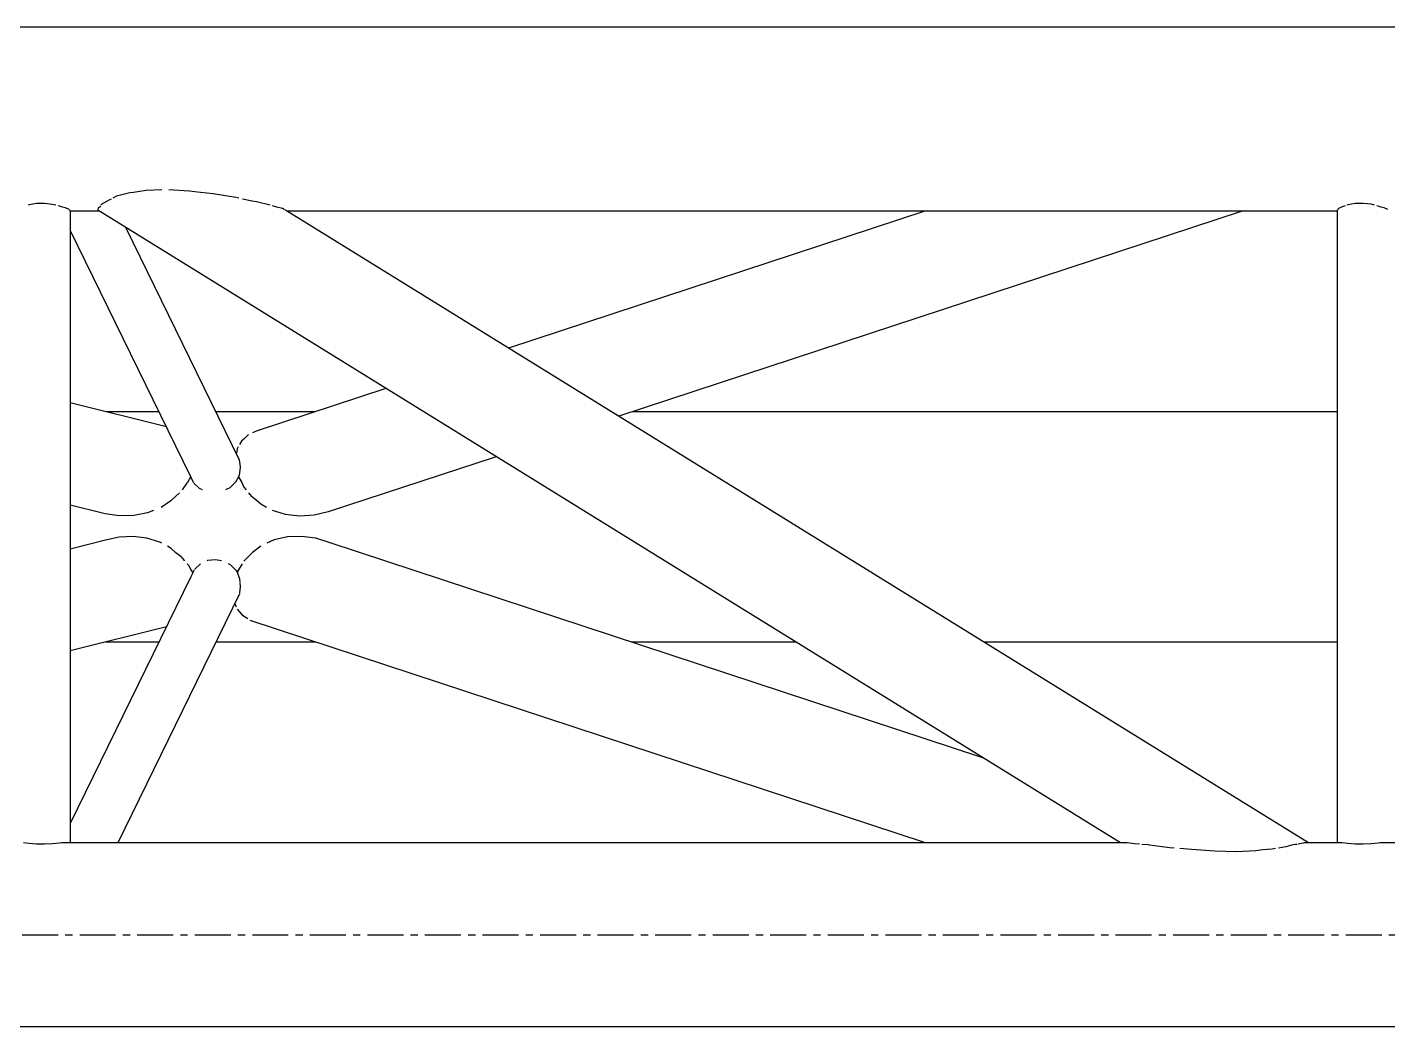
# Model space of a CAD drawing. Header units: millimetres. Extents: x 5143 to 30813, y 232 to 21408.
# Drawn here: x 10963.2 to 11263.5, y 15630 to 15850.6 of the extents above; entities that cross this region are included whole.
import ezdxf

# ---------------------------------------------------------------- set-up
doc = ezdxf.new("R2010")
doc.units = ezdxf.units.MM
doc.header["$LTSCALE"] = 0.25
doc.linetypes.add('CENTER', pattern=[50.8, 31.75, -6.35, 6.35, -6.35])
doc.linetypes.add('XKITLINE00', pattern=[0])

msp = doc.modelspace()

# ---------------------------------------------------------------- linework, layer by layer
at = {"color": 8, "linetype": 'XKITLINE00'}
for p, q in [((11718.61, 15850.57), (10454.11, 15850.57)), ((10985.9, 15813.99), (10982.94, 15813.26)), ((10986.69, 15814.07), (10985.9, 15813.99)), ((10989.5, 15814.55), (10986.69, 15814.07)), ((10992.93, 15814.67), (10989.5, 15814.55)), ((10998.96, 15814.41), (10994.5, 15814.67)), ((11001.46, 15814.07), (10998.96, 15814.41)), ((11004.22, 15813.79), (11001.46, 15814.07)), ((11009.26, 15812.98), (11004.22, 15813.79)), ((10963.68, 15811.4), (10963.41, 15811.3)), ((10965.27, 15811.64), (10963.68, 15811.4)), ((10967.03, 15811.67), (10965.27, 15811.64)), ((10968.79, 15811.48), (10967.03, 15811.67)), ((10969.53, 15811.3), (10968.79, 15811.48)), ((10970.38, 15811.1), (10970.07, 15811.17)), ((10970.98, 15810.84), (10970.38, 15811.1)), ((10971.64, 15810.68), (10970.98, 15810.84)), ((10972.45, 15810.33), (10971.64, 15810.68)), ((10978.86, 15810.68), (10978.81, 15810.35)), ((10979.21, 15810.84), (10978.86, 15810.68)), ((10979.38, 15811.17), (10979.21, 15810.84)), ((10979.51, 15811.45), (10979.44, 15811.3)), ((10980.9, 15812.18), (10979.51, 15811.45)), ((10980.97, 15812.28), (10980.9, 15812.18)), ((10981.73, 15812.65), (10980.97, 15812.28)), ((10982.94, 15813.26), (10982.09, 15812.84)), ((11009.9, 15812.84), (11009.26, 15812.98)), ((11012.83, 15812.18), (11010.72, 15812.65)), ((11013.84, 15812.01), (11012.83, 15812.18)), ((11016.81, 15811.3), (11013.84, 15812.01)), ((11018.32, 15810.84), (11017.33, 15811.18)), ((11019.56, 15810.53), (11018.32, 15810.84)), ((11252.6, 15810.59), (11252.41, 15810.35)), ((11253.23, 15810.84), (11252.6, 15810.59)), ((11253.41, 15810.96), (11253.23, 15810.84)), ((11254.02, 15811.17), (11253.41, 15810.96)), ((11254.67, 15811.4), (11254.39, 15811.3)), ((11256.26, 15811.64), (11254.67, 15811.4)), ((11258.02, 15811.67), (11256.26, 15811.64)), ((11259.78, 15811.49), (11258.02, 15811.67)), ((11260.53, 15811.3), (11259.78, 15811.49)), ((11261.37, 15811.1), (11261.06, 15811.17)), ((11261.97, 15810.84), (11261.37, 15811.1)), ((11262.63, 15810.68), (11261.97, 15810.84)), ((11263.44, 15810.33), (11262.63, 15810.68)), ((10972.49, 15810.27), (10972.63, 15810.09)), ((10972.73, 15810.06), (10972.63, 15810.09)), ((10972.73, 15810.06), (10972.73, 15670.57)), ((10979.1, 15809.97), (10972.73, 15809.97)), ((10978.8, 15810.27), (10978.79, 15810.17)), ((11204.46, 15670.57), (10978.79, 15810.17)), ((11019.9, 15810.35), (11019.56, 15810.53)), ((11020.39, 15810.09), (11020.04, 15810.27)), ((11020.44, 15810.07), (11020.39, 15810.09)), ((11245.95, 15670.57), (11020.44, 15810.07)), ((11252.32, 15809.97), (11020.59, 15809.97)), ((11161.29, 15809.97), (11069.45, 15779.75)), ((11231.36, 15809.97), (11093.78, 15764.7)), ((11252.36, 15810.27), (11252.32, 15810.23)), ((11252.32, 15810.23), (11252.32, 15670.57)), ((10972.73, 15805.69), (10999.24, 15751.39)), ((10985.02, 15806.32), (11010, 15755.12)), ((11042.37, 15770.84), (11013.96, 15761.49)), ((10993.94, 15762.39), (10972.73, 15767.67)), ((10992.33, 15765.67), (10980.73, 15765.67)), ((11026.66, 15765.67), (11004.85, 15765.67)), ((11252.32, 15765.67), (11096.73, 15765.67)), ((11011.03, 15759.68), (11010.49, 15759.23)), ((11011.93, 15760.55), (11011.03, 15759.68)), ((11012.04, 15760.6), (11011.93, 15760.55)), ((11013.96, 15761.49), (11012.94, 15761.02)), ((11009.48, 15756.87), (11009.36, 15756.44)), ((11009.55, 15757.55), (11009.48, 15756.87)), ((11009.79, 15757.97), (11009.55, 15757.55)), ((11010.49, 15759.23), (11010.07, 15758.48)), ((11010, 15755.12), (11010.21, 15753.58)), ((11010.21, 15753.58), (11010.18, 15753.41)), ((11066.69, 15755.79), (11029.6, 15743.59)), ((10999.3, 15751.4), (10998.56, 15750.09)), ((10999.19, 15751.62), (10999.24, 15751.39)), ((10999.24, 15751.39), (10999.31, 15751.23)), ((10999.34, 15751.3), (10999.31, 15751.23)), ((10999.31, 15751.23), (10999.93, 15750.09)), ((11009.85, 15751.34), (11009.19, 15750.19)), ((11010, 15751.74), (11009.85, 15751.34)), ((11009.87, 15751.36), (11009.9, 15751.23)), ((11009.9, 15751.23), (11010.58, 15750.09)), ((11010.18, 15753.41), (11010, 15751.74)), ((10996.86, 15747.79), (10995.16, 15746.3)), ((10998.55, 15750.06), (10997.41, 15748.47)), ((10998.56, 15750.09), (10998.55, 15750.06)), ((11001.27, 15748.75), (11000.02, 15749.92)), ((11001.88, 15748.47), (11001.27, 15748.75)), ((11007.93, 15748.95), (11007, 15748.47)), ((11009.09, 15750.09), (11007.93, 15748.95)), ((11009.19, 15750.19), (11009.09, 15750.09)), ((11010.58, 15750.09), (11011.06, 15749.05)), ((11011.06, 15749.05), (11011.53, 15748.47)), ((11012.09, 15747.79), (11012.71, 15747.03)), ((10980.39, 15743.19), (10972.73, 15745.1)), ((10994.93, 15746.05), (10992.75, 15744.61)), ((10995.16, 15746.3), (10994.93, 15746.05)), ((11013.66, 15746.3), (11012.71, 15747.03)), ((11014.81, 15745.28), (11013.66, 15746.3)), ((11016.04, 15744.61), (11014.81, 15745.28)), ((10983.54, 15742.71), (10980.39, 15743.19)), ((10986.72, 15742.78), (10983.54, 15742.71)), ((10989.78, 15743.38), (10986.72, 15742.78)), ((10991.1, 15743.9), (10989.78, 15743.38)), ((11020.21, 15743.04), (11017.33, 15743.92)), ((11023.32, 15742.68), (11020.21, 15743.04)), ((11026.51, 15742.87), (11023.32, 15742.68)), ((11029.6, 15743.59), (11026.51, 15742.87)), ((10980.51, 15737.34), (10972.73, 15735.4)), ((10983.51, 15738.04), (10980.51, 15737.34)), ((10986.61, 15738.21), (10983.51, 15738.04)), ((10989.65, 15737.83), (10986.61, 15738.21)), ((10992.49, 15736.93), (10989.65, 15737.83)), ((10992.91, 15736.7), (10992.49, 15736.93)), ((10994.98, 15735.55), (10994.16, 15736.01)), ((10996.04, 15734.61), (10994.98, 15735.55)), ((11014.76, 15736.01), (11012.9, 15734.65)), ((11017.74, 15737.42), (11016.1, 15736.7)), ((11020.68, 15738.08), (11017.74, 15737.42)), ((11023.78, 15738.2), (11020.68, 15738.08)), ((11026.88, 15737.78), (11023.78, 15738.2)), ((11029.82, 15736.83), (11026.88, 15737.78)), ((11029.91, 15736.78), (11029.82, 15736.83)), ((11174.1, 15689.35), (11029.82, 15736.83)), ((10997.12, 15733.79), (10996.04, 15734.61)), ((10997.12, 15733.79), (10997.95, 15732.81)), ((11003.01, 15732.85), (11002.93, 15732.81)), ((11004.77, 15733.06), (11003.01, 15732.85)), ((11006.12, 15732.81), (11004.77, 15733.06)), ((11012.86, 15734.61), (11011.03, 15732.75)), ((11012.9, 15734.65), (11012.86, 15734.61)), ((10998.51, 15732.15), (10998.86, 15731.75)), ((10998.86, 15731.75), (10999.33, 15730.8)), ((10999.61, 15729.89), (10999.3, 15729.29)), ((10999.33, 15730.8), (10999.78, 15730.13)), ((10999.8, 15730.25), (10999.61, 15729.89)), ((11000.1, 15730.8), (10999.8, 15730.25)), ((10999.8, 15730.25), (10999.82, 15730.22)), ((11001.44, 15732.13), (11000.18, 15730.96)), ((11001.48, 15732.15), (11001.44, 15732.13)), ((11008.1, 15731.92), (11007.65, 15732.15)), ((11009.22, 15730.8), (11008.1, 15731.92)), ((11009.35, 15730.67), (11009.22, 15730.8)), ((11009.35, 15730.67), (11009.56, 15730.31)), ((11009.56, 15730.31), (11009.69, 15729.88)), ((11009.73, 15730.59), (11009.6, 15730.24)), ((11009.69, 15729.88), (11010.04, 15728.88)), ((11009.88, 15730.8), (11009.73, 15730.59)), ((11010.68, 15732.15), (11009.88, 15730.8)), ((10999.3, 15729.29), (10972.73, 15674.86)), ((10999.3, 15729.29), (10999.25, 15729.04)), ((11010.04, 15728.88), (11010.13, 15728.04)), ((11010.25, 15727.04), (11010.07, 15725.74)), ((11010.14, 15727.91), (11010.22, 15727.22)), ((11010.22, 15727.22), (11010.25, 15727.04)), ((11010.04, 15725.5), (10983.24, 15670.57)), ((11010.06, 15725.62), (11010.04, 15725.5)), ((11009.02, 15723.42), (11009.31, 15722.62)), ((11009.56, 15722.12), (11010.44, 15721.11)), ((11010.44, 15721.11), (11010.7, 15720.74)), ((11011.87, 15719.98), (11010.7, 15720.74)), ((10993.97, 15718.22), (10972.73, 15712.93)), ((11161.48, 15670.57), (11012.44, 15719.62)), ((10992.33, 15714.87), (10980.52, 15714.87)), ((11026.85, 15714.87), (11004.85, 15714.87)), ((11132.84, 15714.87), (11096.47, 15714.87)), ((11252.32, 15714.87), (11174.33, 15714.87)), ((10963.68, 15670.4), (10962.42, 15670.56)), ((10965.27, 15670.31), (10963.68, 15670.4)), ((10967.03, 15670.3), (10965.27, 15670.31)), ((10968.79, 15670.37), (10967.03, 15670.3)), ((10970.38, 15670.51), (10968.79, 15670.37)), ((10970.98, 15670.6), (10970.38, 15670.51)), ((10971.09, 15670.57), (10970.81, 15670.57)), ((10971.28, 15670.57), (10970.87, 15670.58)), ((10971.64, 15670.57), (10970.98, 15670.6)), ((10971.64, 15670.57), (10971.59, 15670.57)), ((10971.72, 15670.57), (10971.64, 15670.57)), ((11205.26, 15670.57), (10971.76, 15670.57)), ((11205.36, 15670.57), (11205.31, 15670.57)), ((11205.92, 15670.6), (11205.36, 15670.57)), ((11205.4, 15670.57), (11205.36, 15670.57)), ((11207.56, 15670.38), (11205.92, 15670.6)), ((11208.64, 15670.29), (11207.56, 15670.38)), ((11210.56, 15670.12), (11209.18, 15670.24)), ((11210.87, 15670.07), (11210.56, 15670.12)), ((11215.34, 15669.5), (11210.87, 15670.07)), ((11216.35, 15669.42), (11215.34, 15669.5)), ((11240.94, 15669.66), (11239.34, 15669.42)), ((11242.48, 15670.12), (11240.94, 15669.66)), ((11243.12, 15670.18), (11242.48, 15670.12)), ((11243.45, 15670.24), (11243.12, 15670.18)), ((11244.79, 15670.48), (11243.71, 15670.29)), ((11245.03, 15670.6), (11244.79, 15670.48)), ((11245.53, 15670.57), (11245.03, 15670.6)), ((11252.7, 15670.57), (11245.56, 15670.57)), ((11253.23, 15670.6), (11252.75, 15670.57)), ((11253.34, 15670.57), (11253.22, 15670.57)), ((11253.41, 15670.56), (11253.23, 15670.6)), ((11254.67, 15670.4), (11253.41, 15670.56)), ((11256.26, 15670.31), (11254.67, 15670.4)), ((11258.02, 15670.3), (11256.26, 15670.31)), ((11259.78, 15670.37), (11258.02, 15670.3)), ((11261.37, 15670.51), (11259.78, 15670.37)), ((11261.97, 15670.6), (11261.37, 15670.51)), ((11262.08, 15670.57), (11261.8, 15670.57)), ((11262.27, 15670.57), (11261.86, 15670.58)), ((11262.63, 15670.57), (11261.97, 15670.6)), ((11262.63, 15670.57), (11262.58, 15670.57)), ((11262.7, 15670.57), (11262.63, 15670.57)), ((11270.19, 15670.57), (11262.75, 15670.57)), ((11220.14, 15669.09), (11217.57, 15669.31)), ((11221.14, 15669.04), (11220.14, 15669.09)), ((11225.27, 15668.71), (11221.14, 15669.04)), ((11230.1, 15668.6), (11225.27, 15668.71)), ((11234.34, 15668.81), (11230.1, 15668.6)), ((11235.92, 15669.04), (11234.34, 15668.81)), ((11237.96, 15669.2), (11235.92, 15669.04)), ((11238.66, 15669.31), (11237.96, 15669.2)), ((11718.61, 15629.97), (10454.1, 15629.97))]:
    msp.add_line(p, q, dxfattribs=at)
at = {"color": 8, "linetype": 'CENTER'}
msp.add_line((10454.1, 15650.27), (11840, 15650.27), dxfattribs=at)

doc.saveas('drawing.dxf')
